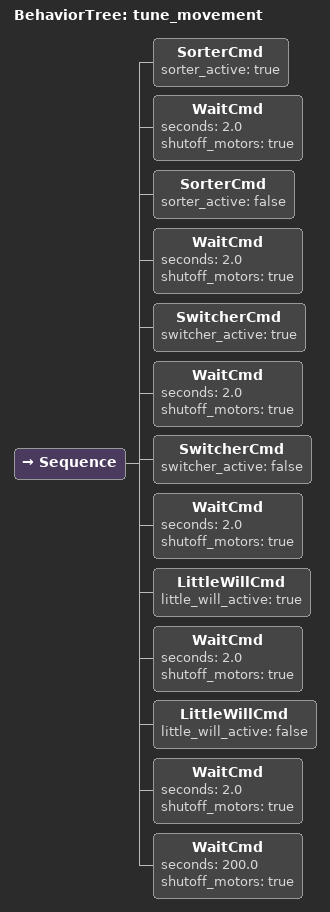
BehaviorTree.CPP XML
<?xml version="1.0" encoding="UTF-8"?>
<root BTCPP_format="4">
  <BehaviorTree ID="tune_movement">
    <Sequence>
      <!-- ===== Sorter (digital port 0) ===== -->
      <SorterCmd sorter_active="true"/>
      <WaitCmd seconds="2.0"
        shutoff_motors="true"/>
      <SorterCmd sorter_active="false"/>
      <WaitCmd seconds="2.0"
        shutoff_motors="true"/>

      <!-- ===== Switcher (digital port 2) ===== -->
      <SwitcherCmd switcher_active="true"/>
      <WaitCmd seconds="2.0"
        shutoff_motors="true"/>
      <SwitcherCmd switcher_active="false"/>
      <WaitCmd seconds="2.0"
        shutoff_motors="true"/>

      <!-- ===== Little Will (digital port 7) ===== -->
      <LittleWillCmd little_will_active="true"/>
      <WaitCmd seconds="2.0"
        shutoff_motors="true"/>
      <LittleWillCmd little_will_active="false"/>
      <WaitCmd seconds="2.0"
        shutoff_motors="true"/>

      <!-- Hold here so the tree doesn't loop/restart while observing -->
      <WaitCmd seconds="200.0"
        shutoff_motors="true"/>
    </Sequence>
  </BehaviorTree>
</root>
